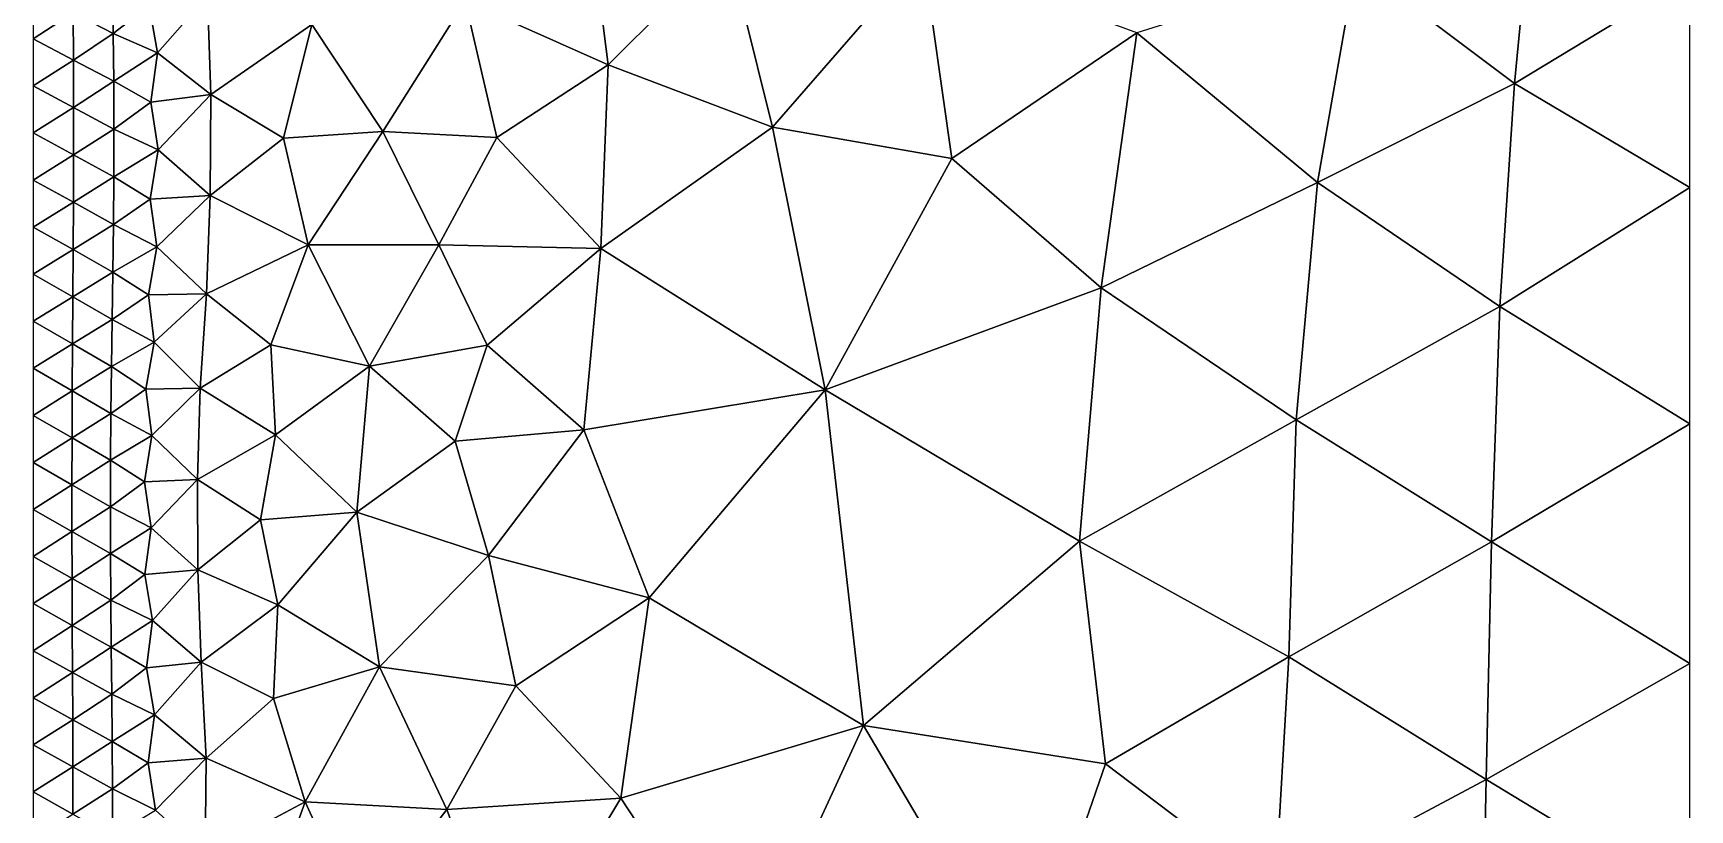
# Model space of a CAD drawing. Header units: metres. Extents: x 2 to 72, y -280 to 0.
# Drawn here: x 2 to 72.5, y -92.6 to -59.6 of the extents above; entities that cross this region are included whole.
import ezdxf

# ---------------------------------------------------------------- set-up
doc = ezdxf.new("R2010")
doc.units = ezdxf.units.M

msp = doc.modelspace()

# ---------------------------------------------------------------- linework, layer by layer
at = {"layer": 'layer', "color": 0}
for points in [[(65.0353, -61.7309), (65.8606, -53.1914), (58.2859, -56.6564)], [(65.0353, -61.7309), (72.5, -57.2151), (65.8606, -53.1914)], [(26.4739, -60.9454), (25.7509, -55.2463), (20.3858, -58.2322)], [(26.4739, -60.9454), (31.553, -55.8857), (25.7509, -55.2463)], [(33.4666, -63.5923), (31.553, -55.8857), (26.4739, -60.9454)], [(33.4666, -63.5923), (39.8531, -56.232), (31.553, -55.8857)], [(33.4666, -63.5923), (41.0943, -64.93), (39.8531, -56.232)], [(41.0943, -64.93), (48.9693, -59.5758), (39.8531, -56.232)], [(56.653, -65.9402), (58.2859, -56.6564), (48.9693, -59.5758)], [(56.653, -65.9402), (65.0353, -61.7309), (58.2859, -56.6564)], [(5.38025, -57.5987), (3.70066, -58.7304), (5.41253, -59.6125)], [(5.38025, -57.5987), (5.41253, -59.6125), (6.93549, -58.4342)], [(72.5, -66.162), (72.5, -57.2151), (65.0353, -61.7309)], [(2, -57.8356), (2, -59.8371), (3.70066, -58.7304)], [(6.93549, -58.4342), (5.41253, -59.6125), (7.29229, -60.4247)], [(6.93549, -58.4342), (7.29229, -60.4247), (9.41643, -58.0123)], [(9.41643, -58.0123), (7.29229, -60.4247), (9.56585, -62.204)], [(9.41643, -58.0123), (9.56585, -62.204), (13.8629, -59.2308)], [(13.8629, -59.2308), (16.8759, -63.7766), (20.3858, -58.2322)], [(20.3858, -58.2322), (16.8759, -63.7766), (21.7286, -64.0323)], [(21.7286, -64.0323), (26.4739, -60.9454), (20.3858, -58.2322)], [(3.70066, -58.7304), (2, -59.8371), (3.71143, -60.7405)], [(3.70066, -58.7304), (3.71143, -60.7405), (5.41253, -59.6125)], [(2, -59.8371), (2, -61.8385), (3.71143, -60.7405)], [(5.41253, -59.6125), (3.71143, -60.7405), (5.43008, -61.6377)], [(5.41253, -59.6125), (5.43008, -61.6377), (7.29229, -60.4247)], [(13.8629, -59.2308), (9.56585, -62.204), (12.6581, -64.0595)], [(13.8629, -59.2308), (12.6581, -64.0595), (16.8759, -63.7766)], [(47.4489, -70.4181), (48.9693, -59.5758), (41.0943, -64.93)], [(47.4489, -70.4181), (56.653, -65.9402), (48.9693, -59.5758)], [(7.29229, -60.4247), (5.43008, -61.6377), (7.00244, -62.5221)], [(7.29229, -60.4247), (7.00244, -62.5221), (9.56585, -62.204)], [(3.71143, -60.7405), (2, -61.8385), (3.7163, -62.7548)], [(3.71143, -60.7405), (3.7163, -62.7548), (5.43008, -61.6377)], [(26.1637, -68.7515), (26.4739, -60.9454), (21.7286, -64.0323)], [(26.1637, -68.7515), (33.4666, -63.5923), (26.4739, -60.9454)], [(2, -61.8385), (2, -63.84), (3.7163, -62.7548)], [(5.43008, -61.6377), (3.7163, -62.7548), (5.43578, -63.672)], [(5.43008, -61.6377), (5.43578, -63.672), (7.00244, -62.5221)], [(64.4126, -71.2198), (65.0353, -61.7309), (56.653, -65.9402)], [(64.4126, -71.2198), (72.5, -66.162), (65.0353, -61.7309)], [(7.00244, -62.5221), (5.43578, -63.672), (7.31964, -64.5551)], [(7.00244, -62.5221), (7.31964, -64.5551), (9.56585, -62.204)], [(9.56585, -62.204), (7.31964, -64.5551), (9.53325, -66.4953)], [(9.56585, -62.204), (9.53325, -66.4953), (12.6581, -64.0595)], [(3.7163, -62.7548), (2, -63.84), (3.7158, -64.7709)], [(3.7163, -62.7548), (3.7158, -64.7709), (5.43578, -63.672)], [(2, -63.84), (2, -65.8415), (3.7158, -64.7709)], [(5.43578, -63.672), (3.7158, -64.7709), (5.42993, -65.706)], [(5.43578, -63.672), (5.42993, -65.706), (7.31964, -64.5551)], [(12.6581, -64.0595), (9.53325, -66.4953), (13.7025, -68.5937)], [(12.6581, -64.0595), (13.7025, -68.5937), (16.8759, -63.7766)], [(16.8759, -63.7766), (13.7025, -68.5937), (19.2601, -68.5983)], [(16.8759, -63.7766), (19.2601, -68.5983), (21.7286, -64.0323)], [(26.1637, -68.7515), (21.7286, -64.0323), (19.2601, -68.5983)], [(35.701, -74.767), (33.4666, -63.5923), (26.1637, -68.7515)], [(35.701, -74.767), (41.0943, -64.93), (33.4666, -63.5923)], [(3.7158, -64.7709), (2, -65.8415), (3.71067, -66.7862)], [(3.7158, -64.7709), (3.71067, -66.7862), (5.42993, -65.706)], [(7.31964, -64.5551), (5.42993, -65.706), (6.98462, -66.6473)], [(7.31964, -64.5551), (6.98462, -66.6473), (9.53325, -66.4953)], [(35.701, -74.767), (47.4489, -70.4181), (41.0943, -64.93)], [(2, -65.8415), (2, -67.843), (3.71067, -66.7862)], [(5.42993, -65.706), (3.71067, -66.7862), (5.41481, -67.7374)], [(5.42993, -65.706), (5.41481, -67.7374), (6.98462, -66.6473)], [(55.7457, -76.0309), (56.653, -65.9402), (47.4489, -70.4181)], [(55.7457, -76.0309), (64.4126, -71.2198), (56.653, -65.9402)], [(72.5, -76.2085), (72.5, -66.162), (64.4126, -71.2198)], [(3.71067, -66.7862), (2, -67.843), (3.70194, -68.7984)], [(3.71067, -66.7862), (3.70194, -68.7984), (5.41481, -67.7374)], [(6.98462, -66.6473), (5.41481, -67.7374), (7.26589, -68.6793)], [(6.98462, -66.6473), (7.26589, -68.6793), (9.53325, -66.4953)], [(9.53325, -66.4953), (7.26589, -68.6793), (9.38206, -70.6783)], [(9.53325, -66.4953), (9.38206, -70.6783), (13.7025, -68.5937)], [(2, -67.843), (2, -69.8445), (3.70194, -68.7984)], [(5.41481, -67.7374), (3.70194, -68.7984), (5.39301, -69.7584)], [(5.41481, -67.7374), (5.39301, -69.7584), (7.26589, -68.6793)], [(3.70194, -68.7984), (2, -69.8445), (3.69023, -70.8063)], [(3.70194, -68.7984), (3.69023, -70.8063), (5.39301, -69.7584)], [(7.26589, -68.6793), (5.39301, -69.7584), (6.90878, -70.726)], [(7.26589, -68.6793), (6.90878, -70.726), (9.38206, -70.6783)], [(13.7025, -68.5937), (9.38206, -70.6783), (12.1173, -72.8545)], [(13.7025, -68.5937), (12.1173, -72.8545), (16.3093, -73.7621)], [(13.7025, -68.5937), (16.3093, -73.7621), (19.2601, -68.5983)], [(19.2601, -68.5983), (16.3093, -73.7621), (21.3143, -72.8669)], [(21.3143, -72.8669), (26.1637, -68.7515), (19.2601, -68.5983)], [(25.4293, -76.4674), (26.1637, -68.7515), (21.3143, -72.8669)], [(25.4293, -76.4674), (35.701, -74.767), (26.1637, -68.7515)], [(5.39301, -69.7584), (3.69023, -70.8063), (5.36357, -71.7704)], [(5.39301, -69.7584), (5.36357, -71.7704), (6.90878, -70.726)], [(2, -69.8445), (2, -71.8459), (3.69023, -70.8063)], [(46.5337, -81.1935), (47.4489, -70.4181), (35.701, -74.767)], [(46.5337, -81.1935), (55.7457, -76.0309), (47.4489, -70.4181)], [(3.69023, -70.8063), (2, -71.8459), (3.67712, -72.8096)], [(3.69023, -70.8063), (3.67712, -72.8096), (5.36357, -71.7704)], [(6.90878, -70.726), (5.36357, -71.7704), (7.15147, -72.7293)], [(6.90878, -70.726), (7.15147, -72.7293), (9.38206, -70.6783)], [(9.38206, -70.6783), (7.15147, -72.7293), (9.10661, -74.6968)], [(9.38206, -70.6783), (9.10661, -74.6968), (12.1173, -72.8545)], [(2, -71.8459), (2, -73.8474), (3.67712, -72.8096)], [(5.36357, -71.7704), (3.67712, -72.8096), (5.33413, -73.7715)], [(5.36357, -71.7704), (5.33413, -73.7715), (7.15147, -72.7293)], [(64.0645, -81.2242), (64.4126, -71.2198), (55.7457, -76.0309)], [(64.0645, -81.2242), (72.5, -76.2085), (64.4126, -71.2198)], [(3.67712, -72.8096), (2, -73.8474), (3.66511, -74.8086)], [(3.67712, -72.8096), (3.66511, -74.8086), (5.33413, -73.7715)], [(7.15147, -72.7293), (5.33413, -73.7715), (6.79661, -74.7314)], [(7.15147, -72.7293), (6.79661, -74.7314), (9.10661, -74.6968)], [(12.1173, -72.8545), (9.10661, -74.6968), (12.3081, -76.6711)], [(12.1173, -72.8545), (12.3081, -76.6711), (16.3093, -73.7621)], [(16.3093, -73.7621), (19.9633, -76.9478), (21.3143, -72.8669)], [(19.9633, -76.9478), (25.4293, -76.4674), (21.3143, -72.8669)], [(2, -73.8474), (2, -75.8489), (3.66511, -74.8086)], [(5.33413, -73.7715), (3.66511, -74.8086), (5.30883, -75.7638)], [(5.33413, -73.7715), (5.30883, -75.7638), (6.79661, -74.7314)], [(16.3093, -73.7621), (12.3081, -76.6711), (15.7778, -79.9643)], [(16.3093, -73.7621), (15.7778, -79.9643), (19.9633, -76.9478)], [(6.79661, -74.7314), (7.04926, -76.7001), (9.10661, -74.6968)], [(9.10661, -74.6968), (7.04926, -76.7001), (8.9895, -78.5761)], [(9.10661, -74.6968), (8.9895, -78.5761), (12.3081, -76.6711)], [(3.66511, -74.8086), (2, -75.8489), (3.65658, -76.8043)], [(3.66511, -74.8086), (3.65658, -76.8043), (5.30883, -75.7638)], [(6.79661, -74.7314), (5.30883, -75.7638), (7.04926, -76.7001)], [(28.2107, -83.6079), (35.701, -74.767), (25.4293, -76.4674)], [(37.3382, -89.0392), (35.701, -74.767), (28.2107, -83.6079)], [(37.3382, -89.0392), (46.5337, -81.1935), (35.701, -74.767)], [(2, -75.8489), (2, -77.8504), (3.65658, -76.8043)], [(5.30883, -75.7638), (3.65658, -76.8043), (5.29479, -77.75)], [(5.30883, -75.7638), (5.29479, -77.75), (7.04926, -76.7001)], [(55.428, -86.1166), (55.7457, -76.0309), (46.5337, -81.1935)], [(55.428, -86.1166), (64.0645, -81.2242), (55.7457, -76.0309)], [(3.65658, -76.8043), (2, -77.8504), (3.65265, -78.798)], [(3.65658, -76.8043), (3.65265, -78.798), (5.29479, -77.75)], [(7.04926, -76.7001), (5.29479, -77.75), (6.74341, -78.6792)], [(7.04926, -76.7001), (6.74341, -78.6792), (8.9895, -78.5761)], [(12.3081, -76.6711), (8.9895, -78.5761), (11.675, -80.2872)], [(12.3081, -76.6711), (11.675, -80.2872), (15.7778, -79.9643)], [(21.3712, -81.8086), (25.4293, -76.4674), (19.9633, -76.9478)], [(28.2107, -83.6079), (25.4293, -76.4674), (21.3712, -81.8086)], [(72.5, -86.398), (72.5, -76.2085), (64.0645, -81.2242)], [(21.3712, -81.8086), (19.9633, -76.9478), (15.7778, -79.9643)], [(2, -77.8504), (2, -79.8519), (3.65265, -78.798)], [(5.29479, -77.75), (3.65265, -78.798), (5.29013, -79.7322)], [(5.29479, -77.75), (5.29013, -79.7322), (6.74341, -78.6792)], [(3.65265, -78.798), (2, -79.8519), (3.65309, -80.7913)], [(3.65265, -78.798), (3.65309, -80.7913), (5.29013, -79.7322)], [(6.74341, -78.6792), (5.29013, -79.7322), (7.02729, -80.6272)], [(6.74341, -78.6792), (7.02729, -80.6272), (8.9895, -78.5761)], [(8.9895, -78.5761), (7.02729, -80.6272), (9.01474, -82.4168)], [(8.9895, -78.5761), (9.01474, -82.4168), (11.675, -80.2872)], [(2, -79.8519), (2, -81.8533), (3.65309, -80.7913)], [(5.29013, -79.7322), (3.65309, -80.7913), (5.29504, -81.716)], [(5.29013, -79.7322), (5.29504, -81.716), (7.02729, -80.6272)], [(11.675, -80.2872), (9.01474, -82.4168), (12.4129, -83.8998)], [(11.675, -80.2872), (12.4129, -83.8998), (15.7778, -79.9643)], [(15.7778, -79.9643), (12.4129, -83.8998), (16.7456, -86.5355)], [(15.7778, -79.9643), (16.7456, -86.5355), (21.3712, -81.8086)], [(3.65309, -80.7913), (2, -81.8533), (3.65747, -82.7859)], [(3.65309, -80.7913), (3.65747, -82.7859), (5.29504, -81.716)], [(7.02729, -80.6272), (5.29504, -81.716), (6.75819, -82.6149)], [(7.02729, -80.6272), (6.75819, -82.6149), (9.01474, -82.4168)], [(5.29504, -81.716), (3.65747, -82.7859), (5.3082, -83.7034)], [(5.29504, -81.716), (5.3082, -83.7034), (6.75819, -82.6149)], [(47.6359, -90.6658), (46.5337, -81.1935), (37.3382, -89.0392)], [(47.6359, -90.6658), (55.428, -86.1166), (46.5337, -81.1935)], [(63.8251, -91.3292), (64.0645, -81.2242), (55.428, -86.1166)], [(63.8251, -91.3292), (72.5, -86.398), (64.0645, -81.2242)], [(2, -81.8533), (2, -83.8548), (3.65747, -82.7859)], [(6.75819, -82.6149), (7.0745, -84.5705), (9.01474, -82.4168)], [(9.01474, -82.4168), (7.0745, -84.5705), (9.15209, -86.3438)], [(9.01474, -82.4168), (9.15209, -86.3438), (12.4129, -83.8998)], [(22.5397, -87.3481), (21.3712, -81.8086), (16.7456, -86.5355)], [(22.5397, -87.3481), (28.2107, -83.6079), (21.3712, -81.8086)], [(3.65747, -82.7859), (2, -83.8548), (3.66489, -84.7832)], [(3.65747, -82.7859), (3.66489, -84.7832), (5.3082, -83.7034)], [(6.75819, -82.6149), (5.3082, -83.7034), (7.0745, -84.5705)], [(2, -83.8548), (2, -85.8563), (3.66489, -84.7832)], [(5.3082, -83.7034), (3.66489, -84.7832), (5.32683, -85.6988)], [(5.3082, -83.7034), (5.32683, -85.6988), (7.0745, -84.5705)], [(27.0021, -92.1278), (28.2107, -83.6079), (22.5397, -87.3481)], [(37.3382, -89.0392), (28.2107, -83.6079), (27.0021, -92.1278)], [(7.0745, -84.5705), (5.32683, -85.6988), (6.82417, -86.5911)], [(7.0745, -84.5705), (6.82417, -86.5911), (9.15209, -86.3438)], [(12.4129, -83.8998), (9.15209, -86.3438), (12.2214, -87.8928)], [(12.4129, -83.8998), (12.2214, -87.8928), (16.7456, -86.5355)], [(3.66489, -84.7832), (2, -85.8563), (3.67425, -86.7842)], [(3.66489, -84.7832), (3.67425, -86.7842), (5.32683, -85.6988)], [(2, -85.8563), (2, -87.8578), (3.67425, -86.7842)], [(5.32683, -85.6988), (3.67425, -86.7842), (5.34991, -87.7025)], [(5.32683, -85.6988), (5.34991, -87.7025), (6.82417, -86.5911)], [(6.82417, -86.5911), (5.34991, -87.7025), (7.16583, -88.5777)], [(6.82417, -86.5911), (7.16583, -88.5777), (9.15209, -86.3438)], [(9.15209, -86.3438), (7.16583, -88.5777), (9.359, -90.4234)], [(9.15209, -86.3438), (9.359, -90.4234), (12.2214, -87.8928)], [(12.2214, -87.8928), (13.5791, -92.2878), (16.7456, -86.5355)], [(16.7456, -86.5355), (13.5791, -92.2878), (19.6098, -92.6111)], [(16.7456, -86.5355), (19.6098, -92.6111), (22.5397, -87.3481)], [(54.8551, -96.1208), (55.428, -86.1166), (47.6359, -90.6658)], [(54.8551, -96.1208), (63.8251, -91.3292), (55.428, -86.1166)], [(72.5, -96.5876), (72.5, -86.398), (63.8251, -91.3292)], [(3.67425, -86.7842), (2, -87.8578), (3.68342, -88.7885)], [(3.67425, -86.7842), (3.68342, -88.7885), (5.34991, -87.7025)], [(27.0021, -92.1278), (22.5397, -87.3481), (19.6098, -92.6111)], [(2, -87.8578), (2, -89.8593), (3.68342, -88.7885)], [(5.34991, -87.7025), (3.68342, -88.7885), (5.36923, -89.7136)], [(5.34991, -87.7025), (5.36923, -89.7136), (7.16583, -88.5777)], [(12.2214, -87.8928), (9.359, -90.4234), (13.5791, -92.2878)], [(3.68342, -88.7885), (2, -89.8593), (3.68935, -90.7953)], [(3.68342, -88.7885), (3.68935, -90.7953), (5.36923, -89.7136)], [(7.16583, -88.5777), (5.36923, -89.7136), (6.90155, -90.6283)], [(7.16583, -88.5777), (6.90155, -90.6283), (9.359, -90.4234)], [(32.2429, -100.077), (37.3382, -89.0392), (27.0021, -92.1278)], [(44.1801, -100.652), (37.3382, -89.0392), (32.2429, -100.077)], [(44.1801, -100.652), (47.6359, -90.6658), (37.3382, -89.0392)], [(2, -89.8593), (2, -91.8608), (3.68935, -90.7953)], [(5.36923, -89.7136), (3.68935, -90.7953), (5.37848, -91.7289)], [(5.36923, -89.7136), (5.37848, -91.7289), (6.90155, -90.6283)], [(3.68935, -90.7953), (2, -91.8608), (3.68985, -92.8025)], [(3.68935, -90.7953), (3.68985, -92.8025), (5.37848, -91.7289)], [(6.90155, -90.6283), (5.37848, -91.7289), (7.20717, -92.6353)], [(6.90155, -90.6283), (7.20717, -92.6353), (9.359, -90.4234)], [(9.359, -90.4234), (7.20717, -92.6353), (9.32174, -94.5547)], [(9.359, -90.4234), (9.32174, -94.5547), (13.5791, -92.2878)], [(44.1801, -100.652), (54.8551, -96.1208), (47.6359, -90.6658)], [(63.6125, -101.476), (63.8251, -91.3292), (54.8551, -96.1208)], [(63.6125, -101.476), (72.5, -96.5876), (63.8251, -91.3292)], [(2, -91.8608), (2, -93.8622), (3.68985, -92.8025)], [(5.37848, -91.7289), (3.68985, -92.8025), (5.37328, -93.7426)], [(5.37848, -91.7289), (5.37328, -93.7426), (7.20717, -92.6353)], [(13.5791, -92.2878), (9.32174, -94.5547), (12.0154, -96.6081)], [(13.5791, -92.2878), (12.0154, -96.6081), (15.9109, -97.4071)], [(13.5791, -92.2878), (15.9109, -97.4071), (19.6098, -92.6111)], [(22.316, -99.9617), (27.0021, -92.1278), (19.6098, -92.6111)], [(32.2429, -100.077), (27.0021, -92.1278), (22.316, -99.9617)], [(19.6098, -92.6111), (15.9109, -97.4071), (22.316, -99.9617)]]:
    msp.add_3dface(points, dxfattribs=at)

doc.saveas('drawing.dxf')
